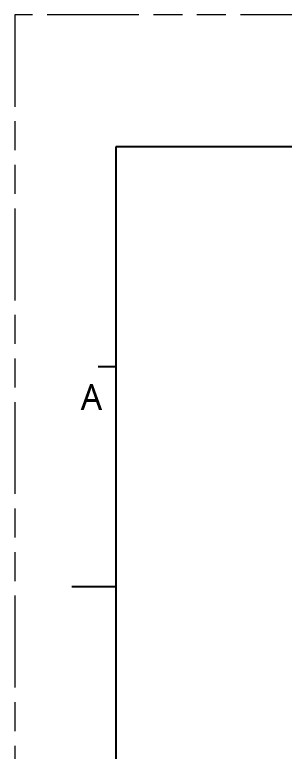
# Model space of a CAD drawing. Extents: x 592 to 965, y 89 to 353.
# Drawn here: x 592 to 619.9, y 276.5 to 352.6 of the extents above; entities that cross this region are included whole.
import ezdxf

# ---------------------------------------------------------------- set-up
doc = ezdxf.new("R2010")
doc.units = 0
doc.linetypes.add('PHANTOM', pattern=[29.5, 9.5, -1.5, 3, -1.5, 3, -1.5, 9.5])
doc.layers.get('0').update_dxf_attribs({"color": 9})
doc.layers.add('0PAPERF', color=2, linetype='PHANTOM', lineweight=5, plot=False)
doc.layers.add('a_area', color=3, linetype='Continuous')
doc.layers.add('鵬鼎', color=5, linetype='Continuous')
doc.styles.get("Standard").update_dxf_attribs({"font": 'txt.shx'})

msp = doc.modelspace()

# ---------------------------------------------------------------- linework, layer by layer
for p, q in [((953.402, 338.976), (602.472, 338.976)), ((602.472, 338.976), (602.472, 96.234)), ((602.472, 316.247), (600.653, 316.247)), ((602.472, 293.519), (597.926, 293.519))]:
    msp.add_line(p, q)
at = {"layer": '0PAPERF'}
for p, q in [((964.86, 352.619), (592.015, 352.619)), ((592.015, 352.619), (592.015, 88.961))]:
    msp.add_line(p, q, dxfattribs=at)
at = {"layer": 'a_area', "const_width": 0.0015}
msp.add_lwpolyline([(617.02, 250.475), (617.02, 323.788), (668.585, 323.788), (668.585, 250.475)], close=True, dxfattribs=at)

# ---------------------------------------------------------------- texts
at = {"layer": '鵬鼎', "insert": (598.836, 314.464), "char_height": 2.66772, "width": 5.03196, "attachment_point": 1}
msp.add_mtext('{\\fMicrosoft JhengHei|b0|i0|c136|p0;\\C0;A}', dxfattribs=at)

doc.saveas('drawing.dxf')
